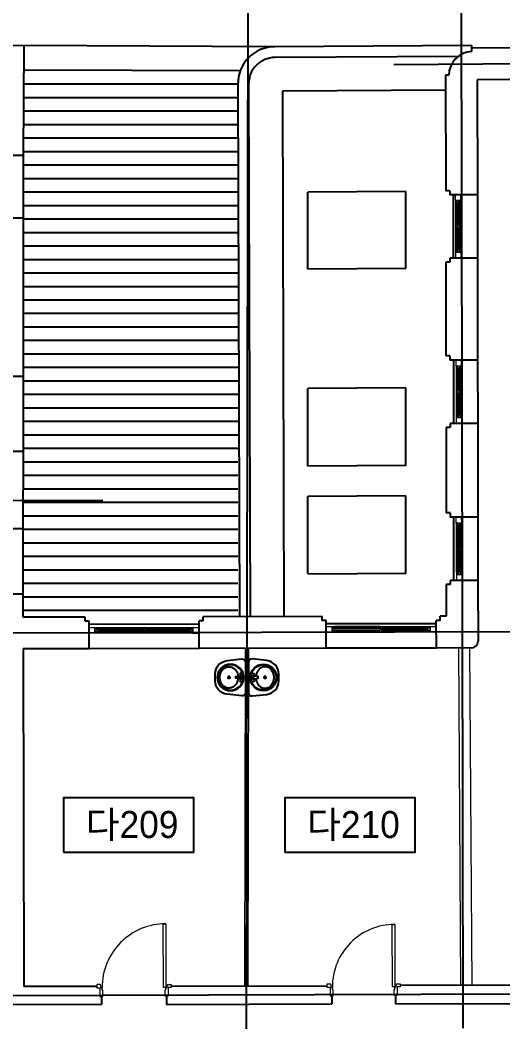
# Model space of a CAD drawing. Header units: millimetres. Extents: x 580267 to 706267, y -57600 to 28800.
# Drawn here: x 660184 to 667335, y -18406 to -3455 of the extents above; entities that cross this region are included whole.
import ezdxf
from ezdxf.enums import TextEntityAlignment as Align

# ---------------------------------------------------------------- set-up
doc = ezdxf.new("R2010")
doc.units = ezdxf.units.MM
doc.header["$LTSCALE"] = 5
doc.layers.add('ELE-1 (벽체 마감)', color=3, linetype='Continuous', lineweight=9)
doc.layers.add('ELE-2 (마감 창호)', color=4, linetype='Continuous', lineweight=9)
for name, color, linetype in [('text', 7, 'Continuous'), ('단면선', 2, 'Continuous'), ('입면', 7, 'Continuous'), ('입면선', 8, 'Continuous'), ('중심선', 1, 'Continuous')]:
    doc.layers.add(name, color=color, linetype=linetype)
doc.styles.get("Standard").update_dxf_attribs({"font": 'Gulim.ttf'})

# ---------------------------------------------------------------- blocks, each defined once
blk = doc.blocks.new('A$C26F80365')
at = {"layer": '입면선'}
for p, q in [((-25, 194), (25, 194)), ((-26, 0), (27, 0)), ((0, -27), (0, 26))]:
    blk.add_line(p, q, dxfattribs=at)
blk.add_lwpolyline([(-51, -205), (51, -205, 0.382162), (250, -27), (274, 189, 0.447008), (224, 245), (-224, 245, 0.447008), (-274, 189), (-250, -27, 0.382162)], format="xyb", close=True, dxfattribs=at)
blk.add_lwpolyline([(-25, 170), (-22, 170, -0.386916), (-18, 166), (-12, 101), (12, 101), (18, 166, -0.386916), (22, 170), (25, 170)], format="xyb", dxfattribs=at)
for centre, radius in [((0, 23), 196), ((0, 23), 188), ((-43, 182), 21.4), ((0, 182), 6.83), ((43, 182), 21.4), ((0, 0), 12.8)]:
    blk.add_circle(centre, radius, dxfattribs=at)
blk.add_rational_spline([(-15, 134), (-270, 114), (-135, -71), (0, -256), (135, -71), (270, 114), (15, 134)], [1, 0.527194519268, 1, 0.527194519268, 1, 0.527194519268, 1], degree=2, knots=[0, 0, 0, 0.333333, 0.333333, 0.666667, 0.666667, 1, 1, 1], dxfattribs=at)

msp = doc.modelspace()

# ---------------------------------------------------------------- linework, layer by layer
at = {"layer": 'ELE-1 (벽체 마감)'}
for p, q in [((663514.9, -17771.4), (663523.3, -12768.1)), ((663567.3, -12768), (663558.9, -17771.3)), ((666677.9, -12760.7), (666709.2, -17762.7)), ((666842.9, -12760.4), (666874.2, -17762.2))]:
    msp.add_line(p, q, dxfattribs=at)
at = {"layer": 'ELE-2 (마감 창호)'}
for p, q in [((666633.8, -6128.8), (666633.7, -6044.6)), ((666633.8, -6128.8), (666634.9, -6896.6)), ((666648.8, -6128.8), (666633.8, -6128.8)), ((666648.9, -6148.8), (666648.8, -6128.8)), ((666693.8, -6128.7), (666653.8, -6128.8)), ((666653.9, -6148.8), (666653.8, -6128.8)), ((666692.8, -6129.7), (666682.8, -6129.7)), ((666682.9, -6168.7), (666682.8, -6129.7)), ((666692.9, -6149.7), (666692.8, -6129.7)), ((666693.9, -6148.7), (666693.8, -6128.7)), ((666710.8, -6128.7), (666698.8, -6128.7)), ((666698.9, -6148.7), (666698.8, -6128.7)), ((666709.8, -6129.7), (666699.8, -6129.7)), ((666699.9, -6149.7), (666699.8, -6129.7)), ((666709.8, -6129.7), (666709.9, -6168.7)), ((666710.9, -6133.7), (666710.8, -6128.7)), ((666713.9, -6133.7), (666713.7, -6044.5)), ((666653.9, -6148.8), (666648.9, -6148.8)), ((666691.4, -6168.7), (666682.9, -6168.7)), ((666692.4, -6158.7), (666691.4, -6168.7)), ((666691.9, -6170.7), (666691.4, -6168.7)), ((666693.4, -6171.7), (666691.9, -6170.7)), ((666700.4, -6158.7), (666692.4, -6158.7)), ((666699.9, -6149.7), (666692.9, -6149.7)), ((666699.4, -6163.7), (666693.4, -6163.7)), ((666693.4, -6164.7), (666693.9, -6498.2)), ((666698.9, -6148.7), (666693.9, -6148.7)), ((666699.4, -6164.7), (666699.9, -6498.2)), ((666699.4, -6171.7), (666700.9, -6170.7)), ((666701.4, -6168.7), (666700.4, -6158.7)), ((666700.9, -6170.7), (666701.4, -6168.7)), ((666709.9, -6168.7), (666701.4, -6168.7)), ((666713.9, -6133.7), (666710.9, -6133.7)), ((666713.9, -6133.7), (666714.9, -6891.5)), ((666665.4, -6494.2), (666638.4, -6494.3)), ((666638.4, -6533.3), (666638.4, -6494.3)), ((666646.9, -6533.3), (666638.4, -6533.3)), ((666647.9, -6523.3), (666646.9, -6533.3)), ((666647.4, -6535.3), (666646.9, -6533.3)), ((666648.9, -6536.3), (666647.4, -6535.3)), ((666655.9, -6523.3), (666647.9, -6523.3)), ((666654.9, -6528.3), (666648.9, -6528.3)), ((666648.9, -6528.3), (666649.4, -6861.6)), ((666654.9, -6528.3), (666655.4, -6861.6)), ((666654.9, -6536.3), (666656.4, -6535.3)), ((666655.9, -6523.3), (666656.9, -6533.3)), ((666656.4, -6535.3), (666656.9, -6533.3)), ((666665.4, -6533.2), (666656.9, -6533.3)), ((666665.4, -6533.2), (666665.4, -6494.2)), ((666691.9, -6493.2), (666683.4, -6493.2)), ((666683.4, -6493.2), (666683.4, -6532.2)), ((666683.4, -6493.2), (666683.4, -6532.2)), ((666710.4, -6532.2), (666683.4, -6532.2)), ((666692.4, -6491.2), (666691.9, -6493.2)), ((666692.9, -6503.2), (666691.9, -6493.2)), ((666693.9, -6490.2), (666692.4, -6491.2)), ((666700.9, -6503.2), (666692.9, -6503.2)), ((666699.9, -6498.2), (666693.9, -6498.2)), ((666699.9, -6490.2), (666701.4, -6491.2)), ((666701.9, -6493.2), (666700.9, -6503.2)), ((666701.4, -6491.2), (666701.9, -6493.2)), ((666710.4, -6493.2), (666701.9, -6493.2)), ((666710.4, -6532.2), (666710.4, -6493.2)), ((666647.4, -6856.6), (666638.9, -6856.6)), ((666638.9, -6856.6), (666638.9, -6895.6)), ((666647.9, -6854.6), (666647.4, -6856.6)), ((666648.4, -6866.6), (666647.4, -6856.6)), ((666649.4, -6853.6), (666647.9, -6854.6)), ((666656.4, -6866.6), (666648.4, -6866.6)), ((666655.9, -6875.6), (666648.9, -6875.6)), ((666648.9, -6875.6), (666648.9, -6895.6)), ((666655.4, -6861.6), (666649.4, -6861.6)), ((666654.9, -6876.6), (666649.9, -6876.6)), ((666649.9, -6876.6), (666649.9, -6896.6)), ((666654.9, -6876.6), (666654.9, -6896.6)), ((666655.4, -6853.6), (666656.9, -6854.6)), ((666655.9, -6875.6), (666655.9, -6895.6)), ((666657.4, -6856.6), (666656.4, -6866.6)), ((666656.9, -6854.6), (666657.4, -6856.6)), ((666665.9, -6856.6), (666657.4, -6856.6)), ((666665.9, -6856.6), (666665.9, -6895.6)), ((666699.9, -6876.6), (666694.9, -6876.6)), ((666694.9, -6876.6), (666694.9, -6896.6)), ((666699.9, -6876.6), (666699.9, -6896.6)), ((666649.9, -6896.6), (666634.9, -6896.6)), ((666634.9, -6896.6), (666635, -6980.9)), ((666648.9, -6895.6), (666638.9, -6895.6)), ((666694.9, -6896.6), (666654.9, -6896.6)), ((666665.9, -6895.6), (666655.9, -6895.6)), ((666711.9, -6896.5), (666699.9, -6896.6)), ((666714.9, -6891.5), (666711.9, -6891.5)), ((666711.9, -6891.5), (666711.9, -6896.5)), ((666714.9, -6891.5), (666715, -6980.7)), ((666642.3, -8581.4), (666642.2, -8496.6)), ((666722.3, -8586.3), (666722.2, -8496.5)), ((666642.3, -8581.4), (666643.4, -9349.3)), ((666657.3, -8581.4), (666642.3, -8581.4)), ((666657.3, -8601.4), (666657.3, -8581.4)), ((666662.3, -8601.4), (666657.3, -8601.4)), ((666702.3, -8581.3), (666662.3, -8581.4)), ((666662.3, -8601.4), (666662.3, -8581.4)), ((666701.3, -8582.3), (666691.3, -8582.4)), ((666691.4, -8621.4), (666691.3, -8582.4)), ((666699.9, -8621.3), (666691.4, -8621.4)), ((666700.8, -8611.3), (666699.9, -8621.3)), ((666700.4, -8623.3), (666699.9, -8621.3)), ((666701.9, -8624.3), (666700.4, -8623.3)), ((666708.8, -8611.3), (666700.8, -8611.3)), ((666701.3, -8602.3), (666701.3, -8582.3)), ((666708.3, -8602.3), (666701.3, -8602.3)), ((666707.8, -8616.3), (666701.8, -8616.3)), ((666701.8, -8617.3), (666702.3, -8950.8)), ((666702.3, -8601.3), (666702.3, -8581.3)), ((666707.3, -8601.3), (666702.3, -8601.3)), ((666719.3, -8581.3), (666707.3, -8581.3)), ((666707.3, -8601.3), (666707.3, -8581.3)), ((666707.8, -8617.3), (666708.3, -8950.8)), ((666707.9, -8624.3), (666709.4, -8623.3)), ((666718.3, -8582.3), (666708.3, -8582.3)), ((666708.3, -8602.3), (666708.3, -8582.3)), ((666709.9, -8621.3), (666708.8, -8611.3)), ((666709.4, -8623.3), (666709.9, -8621.3)), ((666718.4, -8621.3), (666709.9, -8621.3)), ((666718.3, -8582.3), (666718.4, -8621.3)), ((666719.3, -8586.3), (666719.3, -8581.3)), ((666722.3, -8586.3), (666719.3, -8586.3)), ((666722.3, -8586.3), (666723.4, -9344.2)), ((666673.8, -8946.9), (666646.8, -8946.9)), ((666646.9, -8985.9), (666646.8, -8946.9)), ((666673.9, -8985.9), (666673.8, -8946.9)), ((666700.3, -8945.8), (666691.8, -8945.8)), ((666691.8, -8945.8), (666691.9, -8984.8)), ((666691.8, -8945.8), (666691.9, -8984.8)), ((666700.8, -8943.8), (666700.3, -8945.8)), ((666701.3, -8955.8), (666700.3, -8945.8)), ((666702.3, -8942.8), (666700.8, -8943.8)), ((666709.3, -8955.8), (666701.3, -8955.8)), ((666708.3, -8950.8), (666702.3, -8950.8)), ((666708.3, -8942.8), (666709.8, -8943.8)), ((666710.3, -8945.8), (666709.3, -8955.8)), ((666709.8, -8943.8), (666710.3, -8945.8)), ((666718.8, -8945.8), (666710.3, -8945.8)), ((666718.9, -8984.8), (666718.8, -8945.8)), ((666655.4, -8985.9), (666646.9, -8985.9)), ((666656.4, -8975.9), (666655.4, -8985.9)), ((666655.9, -8987.9), (666655.4, -8985.9)), ((666657.4, -8988.9), (666655.9, -8987.9)), ((666664.4, -8975.9), (666656.4, -8975.9)), ((666663.4, -8980.9), (666657.4, -8980.9)), ((666657.4, -8980.9), (666657.8, -9314.3)), ((666663.4, -8980.9), (666663.8, -9314.2)), ((666663.4, -8988.9), (666664.9, -8987.9)), ((666664.4, -8975.9), (666665.4, -8985.9)), ((666664.9, -8987.9), (666665.4, -8985.9)), ((666673.9, -8985.9), (666665.4, -8985.9)), ((666718.9, -8984.8), (666691.9, -8984.8)), ((666658.4, -9349.3), (666643.4, -9349.3)), ((666643.4, -9349.3), (666643.5, -9434.1)), ((666655.8, -9309.3), (666647.3, -9309.3)), ((666647.3, -9309.3), (666647.4, -9348.3)), ((666657.4, -9348.3), (666647.4, -9348.3)), ((666656.3, -9307.3), (666655.8, -9309.3)), ((666656.8, -9319.3), (666655.8, -9309.3)), ((666657.8, -9306.3), (666656.3, -9307.3)), ((666664.8, -9319.2), (666656.8, -9319.3)), ((666664.4, -9328.2), (666657.4, -9328.3)), ((666657.4, -9328.3), (666657.4, -9348.3)), ((666663.8, -9314.2), (666657.8, -9314.3)), ((666663.4, -9329.2), (666658.4, -9329.3)), ((666658.4, -9329.3), (666658.4, -9349.3)), ((666663.4, -9329.2), (666663.4, -9349.2)), ((666703.4, -9349.2), (666663.4, -9349.2)), ((666663.8, -9306.2), (666665.3, -9307.2)), ((666664.4, -9328.2), (666664.4, -9348.2)), ((666674.4, -9348.2), (666664.4, -9348.2)), ((666665.8, -9309.2), (666664.8, -9319.2)), ((666665.3, -9307.2), (666665.8, -9309.2)), ((666674.3, -9309.2), (666665.8, -9309.2)), ((666674.3, -9309.2), (666674.4, -9348.2)), ((666708.4, -9329.2), (666703.4, -9329.2)), ((666703.4, -9329.2), (666703.4, -9349.2)), ((666708.4, -9329.2), (666708.4, -9349.2)), ((666720.4, -9349.2), (666708.4, -9349.2)), ((666723.4, -9344.2), (666720.4, -9344.2)), ((666720.4, -9344.2), (666720.4, -9349.2)), ((666723.4, -9344.2), (666723.5, -9434)), ((666645.6, -10909), (666645.5, -10824.2)), ((666660.6, -10908.9), (666645.6, -10909)), ((666645.6, -10909), (666646.7, -11676.8)), ((666660.6, -10928.9), (666660.6, -10908.9)), ((666705.6, -10908.9), (666665.6, -10908.9)), ((666665.6, -10928.9), (666665.6, -10908.9)), ((666704.6, -10909.9), (666694.6, -10909.9)), ((666694.6, -10948.9), (666694.6, -10909.9)), ((666704.6, -10929.9), (666704.6, -10909.9)), ((666705.6, -10928.9), (666705.6, -10908.9)), ((666722.6, -10908.9), (666710.6, -10908.9)), ((666710.6, -10928.9), (666710.6, -10908.9)), ((666721.6, -10909.9), (666711.6, -10909.9)), ((666711.6, -10929.9), (666711.6, -10909.9)), ((666721.6, -10909.9), (666721.6, -10948.9)), ((666722.6, -10913.9), (666722.6, -10908.9)), ((666725.6, -10913.9), (666722.6, -10913.9)), ((666725.6, -10913.9), (666725.5, -10824.1)), ((666725.6, -10913.9), (666726.7, -11671.7)), ((666665.6, -10928.9), (666660.6, -10928.9)), ((666703.1, -10948.9), (666694.6, -10948.9)), ((666704.1, -10938.9), (666703.1, -10948.9)), ((666703.6, -10950.9), (666703.1, -10948.9)), ((666705.1, -10951.9), (666703.6, -10950.9)), ((666712.1, -10938.9), (666704.1, -10938.9)), ((666711.6, -10929.9), (666704.6, -10929.9)), ((666711.1, -10943.9), (666705.1, -10943.9)), ((666705.1, -10944.9), (666705.6, -11278.4)), ((666710.6, -10928.9), (666705.6, -10928.9)), ((666711.1, -10944.9), (666711.6, -11278.4)), ((666711.1, -10951.9), (666712.6, -10950.9)), ((666713.1, -10948.9), (666712.1, -10938.9)), ((666712.6, -10950.9), (666713.1, -10948.9)), ((666721.6, -10948.9), (666713.1, -10948.9)), ((666677.1, -11274.4), (666650.1, -11274.4)), ((666650.1, -11313.4), (666650.1, -11274.4)), ((666658.6, -11313.4), (666650.1, -11313.4)), ((666659.6, -11303.4), (666658.6, -11313.4)), ((666659.1, -11315.4), (666658.6, -11313.4)), ((666660.7, -11316.4), (666659.1, -11315.4)), ((666667.6, -11303.4), (666659.6, -11303.4)), ((666666.6, -11308.4), (666660.6, -11308.4)), ((666660.6, -11308.4), (666661.1, -11641.8)), ((666666.6, -11308.4), (666667.1, -11641.8)), ((666666.7, -11316.4), (666668.1, -11315.4)), ((666667.6, -11303.4), (666668.6, -11313.4)), ((666668.1, -11315.4), (666668.6, -11313.4)), ((666677.1, -11313.4), (666668.6, -11313.4)), ((666677.1, -11313.4), (666677.1, -11274.4)), ((666703.6, -11273.4), (666695.1, -11273.4)), ((666695.1, -11273.4), (666695.1, -11312.4)), ((666695.1, -11273.4), (666695.1, -11312.4)), ((666722.1, -11312.3), (666695.1, -11312.4)), ((666704.1, -11271.4), (666703.6, -11273.4)), ((666704.6, -11283.4), (666703.6, -11273.4)), ((666705.6, -11270.4), (666704.1, -11271.4)), ((666712.6, -11283.4), (666704.6, -11283.4)), ((666711.6, -11278.4), (666705.6, -11278.4)), ((666711.6, -11270.4), (666713.1, -11271.4)), ((666713.6, -11273.4), (666712.6, -11283.4)), ((666713.1, -11271.4), (666713.6, -11273.4)), ((666722.1, -11273.3), (666713.6, -11273.4)), ((666722.1, -11312.3), (666722.1, -11273.3)), ((666659.1, -11636.8), (666650.6, -11636.8)), ((666650.6, -11636.8), (666650.7, -11675.8)), ((666659.6, -11634.8), (666659.1, -11636.8)), ((666660.1, -11646.8), (666659.1, -11636.8)), ((666661.1, -11633.8), (666659.6, -11634.8)), ((666668.1, -11646.8), (666660.1, -11646.8)), ((666667.6, -11655.8), (666660.6, -11655.8)), ((666660.6, -11655.8), (666660.7, -11675.8)), ((666667.1, -11641.8), (666661.1, -11641.8)), ((666666.6, -11656.8), (666661.6, -11656.8)), ((666661.6, -11656.8), (666661.7, -11676.8)), ((666666.6, -11656.8), (666666.7, -11676.8)), ((666667.1, -11633.8), (666668.6, -11634.8)), ((666667.6, -11655.8), (666667.7, -11675.8)), ((666669.1, -11636.8), (666668.1, -11646.8)), ((666668.6, -11634.8), (666669.1, -11636.8)), ((666677.6, -11636.8), (666669.1, -11636.8)), ((666677.6, -11636.8), (666677.7, -11675.8)), ((666711.6, -11656.7), (666706.6, -11656.7)), ((666706.6, -11656.7), (666706.7, -11676.7)), ((666711.6, -11656.7), (666711.7, -11676.7)), ((666661.7, -11676.8), (666646.7, -11676.8)), ((666646.7, -11676.8), (666646.8, -11761.6)), ((666660.7, -11675.8), (666650.7, -11675.8)), ((666706.7, -11676.7), (666666.7, -11676.8)), ((666677.7, -11675.8), (666667.7, -11675.8)), ((666723.7, -11676.7), (666711.7, -11676.7)), ((666726.7, -11671.7), (666723.7, -11671.7)), ((666723.7, -11671.7), (666723.7, -11676.7)), ((666726.7, -11671.7), (666726.8, -11761.5)), ((661292.3, -12463.2), (661205.3, -12463.4)), ((661297.5, -12543.2), (661205.5, -12543.4)), ((662748.5, -12459.8), (661292.3, -12463.2)), ((661292.3, -12478.2), (661292.3, -12463.2)), ((661312.3, -12478.2), (661292.3, -12478.2)), ((661292.4, -12523.2), (661292.3, -12483.2)), ((661312.3, -12483.2), (661292.3, -12483.2)), ((661312.4, -12523.2), (661292.4, -12523.2)), ((661292.4, -12540.2), (661292.4, -12528.2)), ((661312.4, -12528.2), (661292.4, -12528.2)), ((661297.4, -12540.2), (661292.4, -12540.2)), ((661332.3, -12467.1), (661293.3, -12467.2)), ((661293.3, -12477.2), (661293.3, -12467.2)), ((661313.3, -12477.2), (661293.3, -12477.2)), ((661293.3, -12494.2), (661293.3, -12484.2)), ((661313.3, -12484.2), (661293.3, -12484.2)), ((661332.3, -12494.1), (661293.3, -12494.2)), ((661297.5, -12543.2), (661297.4, -12540.2)), ((662743.7, -12539.9), (661297.5, -12543.2)), ((661312.3, -12483.2), (661312.3, -12478.2)), ((661312.4, -12528.2), (661312.4, -12523.2)), ((661313.3, -12484.2), (661313.3, -12477.2)), ((661322.3, -12476.7), (661332.3, -12475.6)), ((661322.3, -12484.7), (661322.3, -12476.7)), ((661332.3, -12485.6), (661322.3, -12484.7)), ((662004.9, -12476.1), (661327.3, -12477.6)), ((661327.3, -12483.6), (661327.3, -12477.6)), ((662004.9, -12482.1), (661327.3, -12483.6)), ((661332.3, -12475.6), (661332.3, -12467.1)), ((661334.3, -12476.1), (661332.3, -12475.6)), ((661334.3, -12485.1), (661332.3, -12485.6)), ((661332.3, -12494.1), (661332.3, -12485.6)), ((661335.3, -12477.6), (661334.3, -12476.1)), ((661335.3, -12483.6), (661334.3, -12485.1)), ((661996.9, -12476.1), (661997.9, -12474.6)), ((661996.9, -12482.1), (661997.9, -12483.6)), ((661997.9, -12474.6), (661999.9, -12474.1)), ((661997.9, -12483.6), (661999.9, -12484.1)), ((661999.9, -12465.6), (662038.9, -12465.5)), ((661999.9, -12474.1), (661999.9, -12465.6)), ((662009.9, -12475.1), (661999.9, -12474.1)), ((662009.9, -12483.1), (661999.9, -12484.1)), ((661999.9, -12492.6), (661999.9, -12484.1)), ((661999.9, -12492.6), (662038.9, -12492.5)), ((662040, -12510.5), (662001, -12510.6)), ((662040, -12510.5), (662001, -12510.6)), ((662001, -12537.6), (662001, -12510.6)), ((662001, -12537.6), (662040, -12537.5)), ((662004.9, -12482.1), (662004.9, -12476.1)), ((662009.9, -12483.1), (662009.9, -12475.1)), ((662030, -12520), (662040, -12519)), ((662030, -12528), (662030, -12520)), ((662040, -12529), (662030, -12528)), ((662712.7, -12519.4), (662035, -12521)), ((662035, -12527), (662035, -12521)), ((662712.7, -12525.4), (662035, -12527)), ((662038.9, -12492.5), (662038.9, -12465.5)), ((662040, -12519), (662040, -12510.5)), ((662042, -12519.5), (662040, -12519)), ((662042, -12528.5), (662040, -12529)), ((662040, -12537.5), (662040, -12529)), ((662043, -12521), (662042, -12519.5)), ((662043, -12527), (662042, -12528.5)), ((662705.7, -12519.4), (662706.7, -12517.9)), ((662705.7, -12525.4), (662706.7, -12526.9)), ((662706.7, -12517.9), (662708.7, -12517.4)), ((662706.7, -12526.9), (662708.7, -12527.4)), ((662708.7, -12517.4), (662708.7, -12508.9)), ((662708.7, -12508.9), (662747.7, -12508.9)), ((662718.7, -12518.4), (662708.7, -12517.4)), ((662708.7, -12527.4), (662718.7, -12526.4)), ((662708.7, -12535.9), (662708.7, -12527.4)), ((662747.7, -12535.9), (662708.7, -12535.9)), ((662713.7, -12525.4), (662713.7, -12519.4)), ((662718.7, -12526.4), (662718.7, -12518.4)), ((662727.7, -12525.9), (662727.7, -12518.9)), ((662727.7, -12518.9), (662747.7, -12518.9)), ((662727.7, -12525.9), (662747.7, -12525.9)), ((662728.6, -12474.9), (662748.6, -12474.8)), ((662728.6, -12479.9), (662728.6, -12474.9)), ((662728.6, -12479.9), (662748.6, -12479.8)), ((662728.7, -12519.9), (662748.7, -12519.8)), ((662728.7, -12524.9), (662728.7, -12519.9)), ((662728.7, -12524.9), (662748.7, -12524.8)), ((662743.7, -12536.9), (662748.7, -12536.8)), ((662743.7, -12539.9), (662743.7, -12536.9)), ((662743.7, -12539.9), (662835.7, -12539.6)), ((662747.7, -12518.9), (662747.7, -12508.9)), ((662747.7, -12535.9), (662747.7, -12525.9)), ((662748.5, -12459.8), (662835.5, -12459.6)), ((662748.6, -12474.8), (662748.5, -12459.8)), ((662748.7, -12519.8), (662748.6, -12479.8)), ((662748.7, -12536.8), (662748.7, -12524.8)), ((664806.4, -12445.1), (664719.4, -12445.3)), ((664811.6, -12525.1), (664719.6, -12525.3)), ((666262.7, -12441.7), (664806.4, -12445.1)), ((664806.4, -12460.1), (664806.4, -12445.1)), ((664826.4, -12460), (664806.4, -12460.1)), ((664826.4, -12465), (664806.4, -12465.1)), ((664806.5, -12505.1), (664806.4, -12465.1)), ((664826.5, -12505), (664806.5, -12505.1)), ((664826.5, -12510), (664806.5, -12510.1)), ((664806.6, -12522.1), (664806.5, -12510.1)), ((664811.6, -12522.1), (664806.6, -12522.1)), ((664846.4, -12449), (664807.4, -12449.1)), ((664807.4, -12459.1), (664807.4, -12449.1)), ((664827.4, -12459), (664807.4, -12459.1)), ((664827.4, -12466), (664807.4, -12466.1)), ((664807.4, -12476.1), (664807.4, -12466.1)), ((664846.4, -12476), (664807.4, -12476.1)), ((666257.8, -12521.7), (664811.6, -12525.1)), ((664811.6, -12525.1), (664811.6, -12522.1)), ((664826.4, -12465), (664826.4, -12460)), ((664826.5, -12510), (664826.5, -12505)), ((664827.4, -12466), (664827.4, -12459)), ((664836.4, -12458.5), (664846.4, -12457.5)), ((664836.4, -12466.5), (664836.4, -12458.5)), ((664846.4, -12467.5), (664836.4, -12466.5)), ((665519, -12457.9), (664841.4, -12459.5)), ((664841.4, -12465.5), (664841.4, -12459.5)), ((665519, -12463.9), (664841.4, -12465.5)), ((664846.4, -12457.5), (664846.4, -12449)), ((664848.4, -12458), (664846.4, -12457.5)), ((664848.4, -12467), (664846.4, -12467.5)), ((664846.4, -12476), (664846.4, -12467.5)), ((664849.4, -12459.5), (664848.4, -12458)), ((664849.4, -12465.5), (664848.4, -12467)), ((665511, -12457.9), (665512, -12456.4)), ((665511, -12463.9), (665512, -12465.4)), ((665512, -12456.4), (665514, -12455.9)), ((665512, -12465.4), (665514, -12465.9)), ((665514, -12455.9), (665514, -12447.4)), ((665514, -12447.4), (665553, -12447.4)), ((665524, -12456.9), (665514, -12455.9)), ((665524, -12464.9), (665514, -12465.9)), ((665514, -12474.4), (665514, -12465.9)), ((665514, -12474.4), (665553, -12474.4)), ((665554.1, -12492.3), (665515.1, -12492.4)), ((665554.1, -12492.3), (665515.1, -12492.4)), ((665515.1, -12519.4), (665515.1, -12492.4)), ((665515.1, -12519.4), (665554.1, -12519.3)), ((665519, -12463.9), (665519, -12457.9)), ((665524, -12464.9), (665524, -12456.9)), ((665544.1, -12501.9), (665554.1, -12500.8)), ((665544.1, -12509.9), (665544.1, -12501.9)), ((665554.1, -12510.8), (665544.1, -12509.9)), ((666226.8, -12501.3), (665549.1, -12502.9)), ((665549.1, -12508.9), (665549.1, -12502.9)), ((666226.8, -12507.3), (665549.1, -12508.9)), ((665553, -12474.4), (665553, -12447.4)), ((665554.1, -12500.8), (665554.1, -12492.3)), ((665556.1, -12501.3), (665554.1, -12500.8)), ((665556.1, -12510.3), (665554.1, -12510.8)), ((665554.1, -12519.3), (665554.1, -12510.8)), ((665557.1, -12502.8), (665556.1, -12501.3)), ((665557.1, -12508.8), (665556.1, -12510.3)), ((666219.8, -12501.3), (666220.8, -12499.8)), ((666219.8, -12507.3), (666220.8, -12508.8)), ((666220.8, -12499.8), (666222.8, -12499.3)), ((666220.8, -12508.8), (666222.8, -12509.3)), ((666222.8, -12490.8), (666261.8, -12490.7)), ((666222.8, -12499.3), (666222.8, -12490.8)), ((666232.8, -12500.3), (666222.8, -12499.3)), ((666222.8, -12509.3), (666232.8, -12508.3)), ((666222.8, -12517.8), (666222.8, -12509.3)), ((666261.8, -12517.7), (666222.8, -12517.8)), ((666227.8, -12507.3), (666227.8, -12501.3)), ((666232.8, -12508.3), (666232.8, -12500.3)), ((666241.8, -12500.8), (666261.8, -12500.7)), ((666241.8, -12507.8), (666241.8, -12500.8)), ((666241.8, -12507.8), (666261.8, -12507.7)), ((666242.7, -12456.8), (666262.7, -12456.7)), ((666242.7, -12461.8), (666242.7, -12456.8)), ((666242.7, -12461.8), (666262.7, -12461.7)), ((666242.8, -12501.8), (666262.8, -12501.7)), ((666242.8, -12506.8), (666242.8, -12501.8)), ((666242.8, -12506.8), (666262.8, -12506.7)), ((666257.8, -12521.7), (666257.8, -12518.7)), ((666257.8, -12518.7), (666262.8, -12518.7)), ((666257.8, -12521.7), (666349.8, -12521.5)), ((666261.8, -12500.7), (666261.8, -12490.7)), ((666261.8, -12517.7), (666261.8, -12507.7)), ((666262.7, -12441.7), (666349.6, -12441.5)), ((666262.7, -12456.7), (666262.7, -12441.7)), ((666262.8, -12501.7), (666262.7, -12461.7)), ((666262.8, -12518.7), (666262.8, -12506.7)), ((662306.2, -17793.8), (662303.5, -16848.3)), ((662303.5, -16848.3), (662340.5, -16848.3)), ((662340.5, -16848.3), (662343.2, -17793.8)), ((665699.2, -17784.5), (665696.6, -16858)), ((665696.6, -16858), (665733.6, -16858)), ((665733.6, -16858), (665736.2, -17784.5)), ((661362.7, -17751.5), (661317.7, -17751.5)), ((661317.7, -17751.5), (661317.7, -17796.5)), ((661377.7, -17796.5), (661377.7, -17766.5)), ((662363.2, -17793.8), (662363.2, -17763.8)), ((662378.2, -17748.8), (662423.2, -17748.8)), ((662423.2, -17748.8), (662423.2, -17793.8)), ((664774.7, -17742.1), (664729.7, -17742.1)), ((664729.7, -17742.1), (664729.7, -17787.1)), ((664729.7, -17787.1), (664774.7, -17787.1)), ((664774.7, -17787.1), (664774.7, -17917.1)), ((664789.7, -17787.1), (664789.7, -17757.1)), ((664809.7, -17787.1), (664789.7, -17787.1)), ((664809.7, -17824.1), (664809.7, -17787.1)), ((665736.2, -17784.5), (665699.2, -17784.5)), ((665736.2, -17784.5), (665756.2, -17784.5)), ((665736.2, -17821.5), (665736.2, -17784.5)), ((665756.2, -17784.5), (665756.2, -17754.5)), ((665771.2, -17739.5), (665816.2, -17739.5)), ((665816.2, -17784.5), (665771.2, -17784.5)), ((665771.2, -17784.5), (665771.2, -17914.5)), ((665816.2, -17739.5), (665816.2, -17784.5)), ((661317.7, -17796.5), (661362.7, -17796.5)), ((661362.7, -17796.5), (661362.7, -17926.5)), ((661362.7, -17926.5), (661407.7, -17926.5)), ((661397.7, -17796.5), (661377.7, -17796.5)), ((661397.7, -17833.5), (661397.7, -17796.5)), ((661407.7, -17833.5), (661397.7, -17833.5)), ((661407.7, -17926.5), (661407.7, -17833.5)), ((662343.2, -17793.8), (662306.2, -17793.8)), ((662333.2, -17923.8), (662333.2, -17830.8)), ((662333.2, -17830.8), (662343.2, -17830.8)), ((662378.2, -17923.8), (662333.2, -17923.8)), ((662343.2, -17793.8), (662363.2, -17793.8)), ((662343.2, -17830.8), (662343.2, -17793.8)), ((662423.2, -17793.8), (662378.2, -17793.8)), ((662378.2, -17793.8), (662378.2, -17923.8)), ((664774.7, -17917.1), (664819.7, -17917.1)), ((664819.7, -17824.1), (664809.7, -17824.1)), ((664819.7, -17917.1), (664819.7, -17824.1)), ((665726.2, -17914.5), (665726.2, -17821.5)), ((665726.2, -17821.5), (665736.2, -17821.5)), ((665771.2, -17914.5), (665726.2, -17914.5))]:
    msp.add_line(p, q, dxfattribs=at)
for centre, radius, start, end in [((662343.2, -17793.8), 945.5, 90.16075, 180.16075), ((665736.2, -17784.5), 926.5, 90.16065, 180.16065), ((661362.7, -17766.5), 15, 0, 90), ((662378.2, -17763.8), 15, 90, 180), ((664774.7, -17757.1), 15, 0, 90), ((665771.2, -17754.5), 15, 90, 180)]:
    msp.add_arc(centre, radius, start, end, dxfattribs=at)
at = {"layer": 'text'}
for points in [[(660826.2, -15785.6), (662754.8, -15785.6), (662754.8, -14983.7), (660826.2, -14983.7)], [(664106.2, -15785.6), (666034.8, -15785.6), (666034.8, -14983.7), (664106.2, -14983.7)]]:
    msp.add_lwpolyline(points, close=True, dxfattribs=at)
at = {"layer": '단면선'}
for p, q in [((660241.7, -3831.5), (655520.6, -3864.8)), ((660235.3, -5460.6), (660241.7, -3831.5)), ((667599.3, -3866.7), (666877.4, -3871.8)), ((666877.7, -3918.7), (666877.4, -3871.8)), ((666534.3, -4272.4), (666486.2, -4272.5)), ((666486.2, -4272.5), (666488.6, -5984.8)), ((667660.4, -4336.3), (666956.3, -4341.3)), ((666956.3, -4341.3), (666958.7, -6044.1)), ((660235.3, -5460.6), (659937.6, -5460.1)), ((666548.6, -5984.7), (666488.6, -5984.8)), ((666548.6, -5984.7), (666548.7, -6044.7)), ((666958.7, -6044.1), (666548.7, -6044.7)), ((660233.8, -6390.6), (659940, -6390.2)), ((660233.5, -8732.5), (660233.8, -6390.6)), ((666960, -6980.4), (666550, -6981)), ((666550, -6981), (666550.1, -7041)), ((666960, -6980.4), (666962.2, -8496.2)), ((666550.1, -7041), (666490.1, -7041.1)), ((666490.1, -7041.1), (666492.1, -8428.2)), ((666552.1, -8428.1), (666492.1, -8428.2)), ((666552.1, -8428.1), (666552.2, -8496.8)), ((666962.2, -8496.2), (666552.2, -8496.8)), ((659947.2, -8732), (660233.5, -8732.5)), ((666553.6, -9494.2), (666493.6, -9494.3)), ((666493.6, -9494.3), (666495.4, -10755.8)), ((666963.5, -9433.6), (666553.5, -9434.2)), ((666553.5, -9434.2), (666553.6, -9494.2)), ((666963.5, -9433.6), (666965.5, -10823.7)), ((659950, -9844.1), (660231.6, -9844.6)), ((660229.7, -10989.6), (660231.6, -9844.6)), ((666555.4, -10755.7), (666495.4, -10755.8)), ((666555.4, -10755.7), (666555.5, -10824.3)), ((666965.5, -10823.7), (666555.5, -10824.3)), ((659952.9, -10989.1), (660229.7, -10989.6)), ((666966.8, -11761.2), (666556.8, -11761.7)), ((666556.8, -11761.7), (666556.9, -11821.7)), ((666966.8, -11761.2), (666968, -12660.2)), ((659955.4, -11957.1), (660228.1, -11957.6)), ((660227.5, -12305.7), (660228.1, -11957.6)), ((666556.9, -11821.7), (666496.9, -11821.8)), ((666496.9, -11821.8), (666497.5, -12291.2)), ((661144.9, -12303.6), (660227.5, -12305.7)), ((661145, -12363.6), (661144.9, -12303.6)), ((661205, -12363.4), (661145, -12363.6)), ((661206, -12773.4), (661205, -12363.4)), ((662895.3, -12359.5), (662835.3, -12359.6)), ((662836.3, -12769.6), (662835.3, -12359.6)), ((664659, -12295.4), (662895.2, -12299.5)), ((662895.3, -12359.5), (662895.2, -12299.5)), ((664659.2, -12355.4), (664659, -12295.4)), ((664719.2, -12355.3), (664659.2, -12355.4)), ((664720.1, -12765.3), (664719.2, -12355.3)), ((666409.4, -12351.4), (666349.4, -12351.5)), ((666350.4, -12761.5), (666349.4, -12351.5)), ((666497.5, -12291.2), (666409.3, -12291.4)), ((666409.4, -12351.4), (666409.3, -12291.4)), ((661206, -12773.4), (660227.5, -12775.7)), ((660227.5, -12775.7), (660240.3, -17780.4)), ((664720.1, -12765.3), (662836.3, -12769.6)), ((666868.3, -12760.3), (666350.4, -12761.5)), ((661317.7, -17777.5), (660240.3, -17780.4)), ((662423.2, -17774.4), (664729.7, -17768.1)), ((669113.2, -17756.1), (665816.2, -17765.1)), ((661387.7, -17926.5), (661387.5, -18047.3)), ((662352.7, -17923.8), (662352.5, -18044.6)), ((664799.7, -17917.1), (664799.5, -18037.9)), ((665745.7, -17914.5), (665745.5, -18035.3)), ((665745.7, -17914.5), (665745.5, -18035.3)), ((661387.5, -18047.3), (660071, -18050.9)), ((662352.5, -18044.6), (664799.5, -18037.9)), ((665745.5, -18035.3), (669114.9, -18026.1))]:
    msp.add_line(p, q, dxfattribs=at)
for centre, radius, start, end in [((666896.1, -4280.1), 361.9, 92.91156, 178.77321), ((666868, -12660.3), 100, 270.13276, 0.08071)]:
    msp.add_arc(centre, radius, start, end, dxfattribs=at)
at = {"layer": '입면', "ltscale": 5}
for p, q in [((663955.9, -3848.3), (660241.7, -3831.5)), ((666877.7, -3918.7), (666877.7, -3830.3)), ((663443.9, -4206.3), (660240.3, -4193.9)), ((664446.6, -7145.4), (664446.6, -6005.4)), ((665896.6, -7136.4), (665896.6, -5996.4)), ((664446.6, -10065.4), (664446.6, -8915.4)), ((665896.6, -10056.5), (665896.6, -8906.5)), ((664446.6, -11656.5), (664446.6, -10515.4)), ((665896.6, -11656.5), (665896.6, -10506.5))]:
    msp.add_line(p, q, dxfattribs=at)
at = {"layer": '입면'}
for p, q in [((666877.7, -3830.3), (663955.9, -3848.3)), ((666677.8, -3991.5), (663956.9, -4008.3)), ((663407.8, -4403.4), (663431.3, -12298.3)), ((663567.8, -4401.9), (663591.3, -12296.8)), ((664068.8, -4507.6), (664091.2, -12292.2)), ((666486.5, -4492.7), (664070.3, -4507.6)), ((660233.8, -6390.6), (660235.3, -5460.6)), ((665896.6, -5996.4), (664446.6, -6005.4)), ((666598.7, -6044.6), (666600, -6980.9)), ((666958.7, -6044.1), (666960, -6980.4)), ((666648.9, -6148.8), (666649.4, -6494.3)), ((666653.9, -6148.8), (666654.4, -6494.3)), ((666682.9, -6168.7), (666683.4, -6493.2)), ((666709.9, -6168.7), (666710.4, -6493.2)), ((666638.4, -6533.3), (666638.9, -6856.6)), ((666665.4, -6533.2), (666665.9, -6856.6)), ((666694.4, -6532.2), (666694.9, -6896.6)), ((666699.4, -6532.2), (666699.9, -6896.6)), ((665896.6, -7136.4), (664446.6, -7145.4)), ((666602.2, -8496.7), (666603.5, -9434.1)), ((666962.2, -8496.2), (666963.5, -9433.6)), ((666657.3, -8601.4), (666657.8, -8946.9)), ((666662.3, -8601.4), (666662.8, -8946.9)), ((666691.4, -8621.4), (666691.8, -8945.8)), ((666718.4, -8621.3), (666718.8, -8945.8)), ((660231.6, -9844.6), (660233.5, -8732.5)), ((665896.6, -8906.5), (664446.6, -8915.4)), ((666646.9, -8985.9), (666647.3, -9309.3)), ((666673.9, -8985.9), (666674.3, -9309.2)), ((666702.9, -8984.8), (666703.4, -9349.2)), ((666707.9, -8984.8), (666708.4, -9349.2)), ((665896.6, -10056.5), (664446.6, -10065.4)), ((665896.6, -10506.5), (664446.6, -10515.4)), ((666605.5, -10824.2), (666606.8, -11761.7)), ((666965.5, -10823.7), (666966.8, -11761.2)), ((660228.1, -11957.6), (660229.7, -10989.6)), ((666660.6, -10928.9), (666661.1, -11274.4)), ((666665.6, -10928.9), (666666.1, -11274.4)), ((666694.6, -10948.9), (666695.1, -11273.4)), ((666721.6, -10948.9), (666722.1, -11273.3)), ((666650.1, -11313.4), (666650.6, -11636.8)), ((666677.1, -11313.4), (666677.6, -11636.8)), ((666706.1, -11312.4), (666706.7, -11676.7)), ((666711.1, -11312.4), (666711.7, -11676.7)), ((665896.6, -11656.5), (664446.6, -11665.5)), ((662835.4, -12409.6), (661205.2, -12413.4)), ((666349.6, -12401.5), (664719.3, -12405.3)), ((662001, -12521.6), (661292.4, -12523.2)), ((662001, -12526.6), (661292.4, -12528.2)), ((661999.9, -12465.6), (661332.3, -12467.1)), ((661999.9, -12492.6), (661332.3, -12494.1)), ((662728.6, -12474.9), (662038.9, -12476.5)), ((662728.6, -12479.9), (662038.9, -12481.5)), ((662708.7, -12508.9), (662040, -12510.5)), ((662708.7, -12535.9), (662040, -12537.5)), ((665515.1, -12503.4), (664806.5, -12505.1)), ((665515.1, -12508.4), (664806.5, -12510.1)), ((665514, -12447.4), (664846.4, -12449)), ((665514, -12474.4), (664846.4, -12476)), ((666242.7, -12456.8), (665553, -12458.4)), ((666242.7, -12461.8), (665553, -12463.4)), ((666222.8, -12490.8), (665554.1, -12492.3)), ((666222.8, -12517.8), (665554.1, -12519.3)), ((662836.3, -12769.6), (661206, -12773.4)), ((666350.4, -12761.5), (664720.1, -12765.3))]:
    msp.add_line(p, q, dxfattribs=at)
for radius in [550, 390]:
    msp.add_arc((663959.3, -4398.3), radius, 90.35363, 180.52727, dxfattribs=at)
at = {"layer": '입면선', "ltscale": 5}
for p, q in [((663409.8, -4405.4), (660239.4, -4405.4)), ((663409.8, -4605.4), (660238.7, -4605.4)), ((663409.8, -4805.4), (660237.9, -4805.4)), ((663409.8, -5005.4), (660237.1, -5005.4)), ((663409.8, -5205.4), (660236.3, -5205.4)), ((663409.8, -5405.4), (660235.5, -5405.4)), ((663409.8, -5605.4), (660235.1, -5605.4)), ((663409.8, -5805.4), (660234.8, -5805.4)), ((663409.8, -6005.4), (660234.4, -6005.4)), ((663409.8, -6205.4), (660234.1, -6205.4)), ((663409.8, -6405.4), (660233.8, -6405.4)), ((663409.8, -6605.4), (660233.7, -6605.4)), ((663409.8, -6805.4), (660233.7, -6805.4)), ((663409.8, -7005.4), (660233.7, -7005.4)), ((663409.8, -7205.4), (660233.7, -7205.4)), ((663409.8, -7405.4), (660233.6, -7405.4)), ((663409.8, -7605.4), (660233.6, -7605.4)), ((663409.8, -7805.4), (660233.6, -7805.4)), ((663409.8, -8005.4), (660233.6, -8005.4)), ((663409.8, -8205.4), (660233.5, -8205.4)), ((663409.8, -8405.4), (660233.5, -8405.4)), ((663409.8, -8605.4), (660233.5, -8605.4)), ((663409.8, -8805.4), (660233.3, -8805.4)), ((663409.8, -9005.4), (660233, -9005.4)), ((663409.8, -9205.4), (660232.7, -9205.4)), ((663409.8, -9405.4), (660232.3, -9405.4)), ((663409.8, -9605.4), (660232, -9605.4)), ((663409.8, -9805.4), (660231.7, -9805.4)), ((663409.8, -10005.4), (660231.3, -10005.4)), ((663409.8, -10205.4), (660231, -10205.4)), ((663409.8, -10405.4), (660230.7, -10405.4)), ((663409.8, -10605.4), (660230.3, -10605.4)), ((663409.8, -10805.4), (660230, -10805.4)), ((663409.8, -11005.4), (660230, -11005.4)), ((663409.8, -11205.4), (660230, -11205.4)), ((663409.8, -11405.4), (660230, -11405.4)), ((663409.8, -11605.4), (660230, -11605.4)), ((663409.8, -11805.4), (660230, -11805.4)), ((663409.8, -12005.4), (660230, -12005.4)), ((663409.8, -12205.4), (660230, -12205.4))]:
    msp.add_line(p, q, dxfattribs=at)
at = {"layer": '중심선'}
for p, q in [((663535.9, -18406.4), (663573.3, 3983)), ((666709.6, 3983), (666741.1, -18397.6)), ((688685.4, -3953.2), (665721, -4115)), ((661410.3, -10575.6), (654559.9, -10591.5)), ((672136.4, -12513.1), (659391.9, -12542.6)), ((675522.1, -17873.5), (597674.8, -18087.2))]:
    msp.add_line(p, q, dxfattribs=at)

# ---------------------------------------------------------------- block references
at = {"layer": '입면선', "xscale": -1, "rotation": 269.9042135825644}
msp.add_blockref('A$C26F80365', (663277.6, -13197.5), dxfattribs=at)
at = {"layer": '입면선', "rotation": 89.90421358923341}
msp.add_blockref('A$C26F80365', (663811.6, -13198.4), dxfattribs=at)

# ---------------------------------------------------------------- texts
at = {"layer": 'text'}
for s, p in [('다209', (661841.7, -15377.8)), ('다210', (665121.7, -15377.8))]:
    msp.add_text(s, height=400, dxfattribs=at).set_placement(p, align=Align.MIDDLE_CENTER)

doc.saveas('drawing.dxf')
